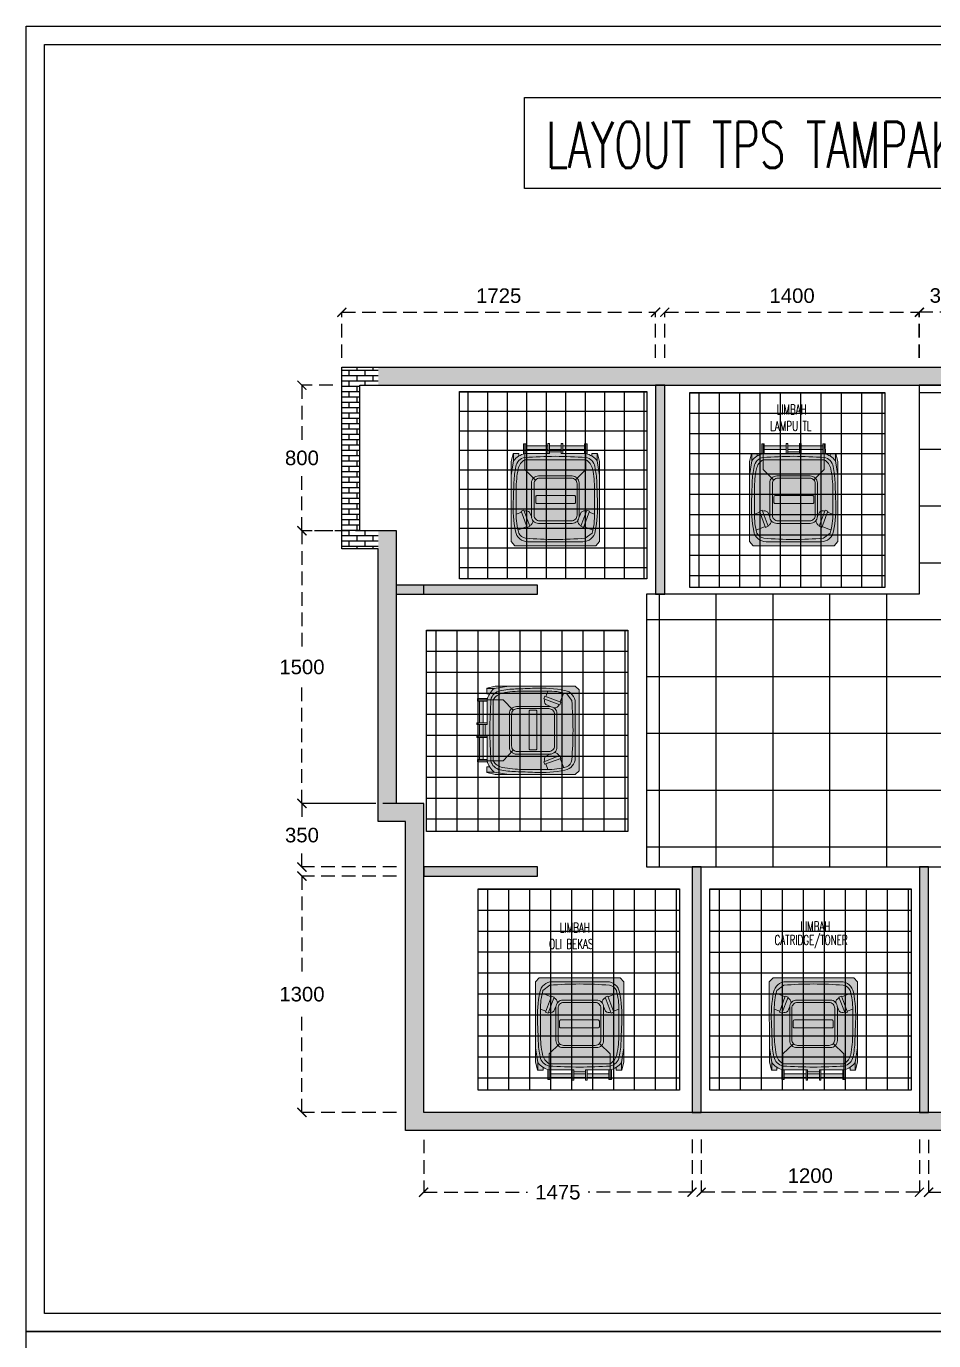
# Model space of a CAD drawing. Header units: inches. Extents: x -12025 to 97113, y -19657 to 37367.
# Drawn here: x 1262 to 6249, y 8274 to 15505 of the extents above; entities that cross this region are included whole.
import ezdxf
from ezdxf.enums import TextEntityAlignment as Align

# ---------------------------------------------------------------- set-up
doc = ezdxf.new("R2010")
doc.units = ezdxf.units.IN
doc.header["$MEASUREMENT"] = 0
doc.linetypes.add('( Hidden )', pattern=[0.375, 0.25, -0.125])
doc.layers.add('001_Dark_1 10', color=7, linetype='Continuous', lineweight=0)
doc.layers.add('Notes', color=50, linetype='( Hidden )', lineweight=60)
doc.layers.add('dwgmodels.com_hatch', color=250, linetype='Continuous')
doc.styles.add('dD-RS', font='romans.shx', dxfattribs={"width": 0.8})
doc.styles.get("Standard").update_dxf_attribs({"font": 'arial.ttf'})
doc.dimstyles.get("Standard").update_dxf_attribs({"dimtxt": 0.18, "dimasz": 0.18, "dimexe": 0.18, "dimexo": 0.0625, "dimgap": 0.09, "dimtad": 0, "dimtih": 1, "dimtoh": 1, "dimdec": 4, "dimzin": 0, "dimdsep": 46, "dimtxsty": 'Standard', "dimcen": 0.09, "dimadec": 0, "dimazin": 0, "dimtfac": 1, "dimtdec": 4, "dimtofl": 0, "dimtmove": 0, "dimatfit": 3, "dimfxl": 1, "dimtolj": 1, "dimtzin": 0, "dimarcsym": 0})
pattern_1 = [(0, (-18471.62, 15215.598), (0, 26.67), []), (90, (-18471.62, 15215.598), (-40, 26.67), [26.67, -26.67])]

# ---------------------------------------------------------------- blocks, each defined once
blk = doc.blocks.new('_ArchTick')
at = {"color": 0, "linetype": 'ByBlock', "const_width": 0.15}
blk.add_lwpolyline([(-0.5, -0.5), (0.5, 0.5)], dxfattribs=at)
blk = doc.blocks.new('*D25')
at = {"color": 0, "linetype": '( Hidden )', "lineweight": -2, "ltscale": 300, "transparency": 16777216}
for p, q in [((4971.1, 9380), (4971.1, 9090.7)), ((6171.1, 9380), (6171.1, 9090.7)), ((6171.1, 9090.7), (4971.1, 9090.7))]:
    blk.add_line(p, q, dxfattribs=at)
at = {"layer": 'Defpoints', "color": 0, "linetype": '( Hidden )', "ltscale": 300, "transparency": 16777216}
for p in [(4971.1, 9530), (6171.1, 9530), (4971.1, 9090.7)]:
    blk.add_point(p, dxfattribs=at)
at = {"color": 0, "linetype": '( Hidden )', "lineweight": -2, "ltscale": 300, "transparency": 16777216, "xscale": 50, "yscale": 50, "zscale": 50, "rotation": 180}
blk.add_blockref('_ArchTick', (4971.1, 9090.7), dxfattribs=at)
at = {"color": 0, "linetype": '( Hidden )', "lineweight": -2, "ltscale": 300, "transparency": 16777216, "xscale": 50, "yscale": 50, "zscale": 50}
blk.add_blockref('_ArchTick', (6171.1, 9090.7), dxfattribs=at)
at = {"color": 0, "linetype": '( Hidden )', "ltscale": 300, "transparency": 16777216, "insert": (5571.1, 9181.6), "char_height": 80, "attachment_point": 5}
blk.add_mtext('\\A1;1200', dxfattribs=at)
blk = doc.blocks.new('*D33')
at = {"color": 0, "linetype": '( Hidden )', "lineweight": -2, "ltscale": 300, "transparency": 16777216}
for p, q in [((2996.1, 13680), (2996.1, 13931.6)), ((2996.1, 13931.6), (4721.1, 13931.6)), ((4721.1, 13680), (4721.1, 13931.6))]:
    blk.add_line(p, q, dxfattribs=at)
at = {"layer": 'Defpoints', "color": 0, "linetype": '( Hidden )', "ltscale": 300, "transparency": 16777216}
for p in [(4721.1, 13931.6), (2996.1, 13530), (4721.1, 13530)]:
    blk.add_point(p, dxfattribs=at)
at = {"color": 0, "linetype": '( Hidden )', "lineweight": -2, "ltscale": 300, "transparency": 16777216, "xscale": 50, "yscale": 50, "zscale": 50, "rotation": 180}
blk.add_blockref('_ArchTick', (2996.1, 13931.6), dxfattribs=at)
at = {"color": 0, "linetype": '( Hidden )', "lineweight": -2, "ltscale": 300, "transparency": 16777216, "xscale": 50, "yscale": 50, "zscale": 50}
blk.add_blockref('_ArchTick', (4721.1, 13931.6), dxfattribs=at)
at = {"color": 0, "linetype": '( Hidden )', "ltscale": 300, "transparency": 16777216, "insert": (3858.6, 14022.4), "char_height": 80, "attachment_point": 5}
blk.add_mtext('\\A1;1725', dxfattribs=at)
blk = doc.blocks.new('*D26')
at = {"color": 0, "linetype": '( Hidden )', "lineweight": -2, "ltscale": 300, "transparency": 16777216}
for p, q in [((3446.2, 9379.9), (3446.2, 9090.6)), ((4921.1, 9380), (4921.1, 9090.7)), ((3446.2, 9090.6), (4017.7, 9090.6)), ((4921.1, 9090.7), (4349.6, 9090.6))]:
    blk.add_line(p, q, dxfattribs=at)
at = {"layer": 'Defpoints', "color": 0, "linetype": '( Hidden )', "ltscale": 300, "transparency": 16777216}
for p in [(3446.1, 9529.9), (4921.1, 9530), (3446.2, 9090.6)]:
    blk.add_point(p, dxfattribs=at)
at = {"color": 0, "linetype": '( Hidden )', "lineweight": -2, "ltscale": 300, "transparency": 16777216, "xscale": 50, "yscale": 50, "zscale": 50}
for p, rotation in [((3446.2, 9090.6), 180.0044776541027), ((4921.1, 9090.7), 0.004477654102776895)]:
    blk.add_blockref('_ArchTick', p, dxfattribs=dict(at, rotation=rotation))
at = {"color": 0, "linetype": '( Hidden )', "ltscale": 300, "transparency": 16777216, "insert": (4183.6, 9090.6), "char_height": 80, "attachment_point": 5}
blk.add_mtext('\\A1;1475', dxfattribs=at)
blk = doc.blocks.new('*D27')
at = {"color": 0, "linetype": '( Hidden )', "lineweight": -2, "ltscale": 300, "transparency": 16777216}
for p, q in [((3296.1, 10830), (2777, 10830)), ((2777, 10830), (2777, 10270.9)), ((2777, 9529.9), (2777, 10089.1)), ((3296.1, 9529.9), (2777, 9529.9))]:
    blk.add_line(p, q, dxfattribs=at)
at = {"layer": 'Defpoints', "color": 0, "linetype": '( Hidden )', "ltscale": 300, "transparency": 16777216}
for p in [(2777, 10830), (3446.1, 10830), (3446.1, 9529.9)]:
    blk.add_point(p, dxfattribs=at)
at = {"color": 0, "linetype": '( Hidden )', "lineweight": -2, "ltscale": 300, "transparency": 16777216, "xscale": 50, "yscale": 50, "zscale": 50}
for p, rotation in [((2777, 10830), 90), ((2777, 9529.9), 270)]:
    blk.add_blockref('_ArchTick', p, dxfattribs=dict(at, rotation=rotation))
at = {"color": 0, "linetype": '( Hidden )', "ltscale": 300, "transparency": 16777216, "insert": (2777, 10180), "char_height": 80, "attachment_point": 5}
blk.add_mtext('\\A1;1300', dxfattribs=at)
blk = doc.blocks.new('*D23')
at = {"color": 0, "linetype": '( Hidden )', "lineweight": -2, "ltscale": 300, "transparency": 16777216}
for p, q in [((6221.1, 9379.9), (6221.1, 9090.7)), ((7446.1, 9379.9), (7446.1, 9090.7)), ((6221.1, 9090.7), (7446.1, 9090.7))]:
    blk.add_line(p, q, dxfattribs=at)
at = {"layer": 'Defpoints', "color": 0, "linetype": '( Hidden )', "ltscale": 300, "transparency": 16777216}
for p in [(6221.1, 9529.9), (7446.1, 9529.9), (7446.1, 9090.7)]:
    blk.add_point(p, dxfattribs=at)
at = {"color": 0, "linetype": '( Hidden )', "lineweight": -2, "ltscale": 300, "transparency": 16777216, "xscale": 50, "yscale": 50, "zscale": 50, "rotation": 180}
blk.add_blockref('_ArchTick', (6221.1, 9090.7), dxfattribs=at)
at = {"color": 0, "linetype": '( Hidden )', "lineweight": -2, "ltscale": 300, "transparency": 16777216, "xscale": 50, "yscale": 50, "zscale": 50}
blk.add_blockref('_ArchTick', (7446.1, 9090.7), dxfattribs=at)
at = {"color": 0, "linetype": '( Hidden )', "ltscale": 300, "transparency": 16777216, "insert": (6833.6, 9181.6), "char_height": 80, "attachment_point": 5}
blk.add_mtext('\\A1;1225', dxfattribs=at)
blk = doc.blocks.new('*D28')
at = {"color": 0, "linetype": '( Hidden )', "lineweight": -2, "ltscale": 300, "transparency": 16777216}
for p, q in [((6170.4, 13680), (6170.4, 13932.4)), ((6470.4, 13932.4), (6170.4, 13932.4)), ((6470.4, 13680), (6470.4, 13932.4))]:
    blk.add_line(p, q, dxfattribs=at)
at = {"layer": 'Defpoints', "color": 0, "linetype": '( Hidden )', "ltscale": 300, "transparency": 16777216}
for p in [(6170.4, 13932.4), (6170.4, 13530), (6470.4, 13530)]:
    blk.add_point(p, dxfattribs=at)
at = {"color": 0, "linetype": '( Hidden )', "lineweight": -2, "ltscale": 300, "transparency": 16777216, "xscale": 50, "yscale": 50, "zscale": 50, "rotation": 180}
blk.add_blockref('_ArchTick', (6170.4, 13932.4), dxfattribs=at)
at = {"color": 0, "linetype": '( Hidden )', "lineweight": -2, "ltscale": 300, "transparency": 16777216, "xscale": 50, "yscale": 50, "zscale": 50}
blk.add_blockref('_ArchTick', (6470.4, 13932.4), dxfattribs=at)
at = {"color": 0, "linetype": '( Hidden )', "ltscale": 300, "transparency": 16777216, "insert": (6320.4, 14023.3), "char_height": 80, "attachment_point": 5}
blk.add_mtext('\\A1;300', dxfattribs=at)
blk = doc.blocks.new('*D30')
at = {"color": 0, "linetype": '( Hidden )', "lineweight": -2, "ltscale": 300, "transparency": 16777216}
for p, q in [((3296.1, 11230), (2777, 11230)), ((2777, 11230), (2777, 11145.9)), ((2777, 10880), (2777, 10964.2)), ((3296.1, 10880), (2777, 10880))]:
    blk.add_line(p, q, dxfattribs=at)
at = {"layer": 'Defpoints', "color": 0, "linetype": '( Hidden )', "ltscale": 300, "transparency": 16777216}
for p in [(2777, 11230), (3446.1, 11230), (3446.1, 10880)]:
    blk.add_point(p, dxfattribs=at)
at = {"color": 0, "linetype": '( Hidden )', "lineweight": -2, "ltscale": 300, "transparency": 16777216, "xscale": 50, "yscale": 50, "zscale": 50}
for p, rotation in [((2777, 11230), 90), ((2777, 10880), 270)]:
    blk.add_blockref('_ArchTick', p, dxfattribs=dict(at, rotation=rotation))
at = {"color": 0, "linetype": '( Hidden )', "ltscale": 300, "transparency": 16777216, "insert": (2777, 11055), "char_height": 80, "attachment_point": 5}
blk.add_mtext('\\A1;350', dxfattribs=at)
blk = doc.blocks.new('*D31')
at = {"color": 0, "linetype": '( Hidden )', "lineweight": -2, "ltscale": 300, "transparency": 16777216}
for p, q in [((4771.1, 13680), (4771.1, 13931.6)), ((4771.1, 13931.6), (6171.1, 13931.6)), ((6171.1, 13680), (6171.1, 13931.6))]:
    blk.add_line(p, q, dxfattribs=at)
at = {"layer": 'Defpoints', "color": 0, "linetype": '( Hidden )', "ltscale": 300, "transparency": 16777216}
for p in [(6171.1, 13931.6), (4771.1, 13530), (6171.1, 13530)]:
    blk.add_point(p, dxfattribs=at)
at = {"color": 0, "linetype": '( Hidden )', "lineweight": -2, "ltscale": 300, "transparency": 16777216, "xscale": 50, "yscale": 50, "zscale": 50, "rotation": 180}
blk.add_blockref('_ArchTick', (4771.1, 13931.6), dxfattribs=at)
at = {"color": 0, "linetype": '( Hidden )', "lineweight": -2, "ltscale": 300, "transparency": 16777216, "xscale": 50, "yscale": 50, "zscale": 50}
blk.add_blockref('_ArchTick', (6171.1, 13931.6), dxfattribs=at)
at = {"color": 0, "linetype": '( Hidden )', "ltscale": 300, "transparency": 16777216, "insert": (5471.1, 14022.4), "char_height": 80, "attachment_point": 5}
blk.add_mtext('\\A1;1400', dxfattribs=at)
blk = doc.blocks.new('*D34')
at = {"color": 0, "linetype": '( Hidden )', "lineweight": -2, "ltscale": 300, "transparency": 16777216}
for p, q in [((3146.1, 12730), (2777, 12730)), ((2777, 12730), (2777, 12070.9)), ((2777, 11230), (2777, 11889.2)), ((3146.1, 11230), (2777, 11230))]:
    blk.add_line(p, q, dxfattribs=at)
at = {"layer": 'Defpoints', "color": 0, "linetype": '( Hidden )', "ltscale": 300, "transparency": 16777216}
for p in [(2777, 12730), (3296.1, 12730), (3296.1, 11230)]:
    blk.add_point(p, dxfattribs=at)
at = {"color": 0, "linetype": '( Hidden )', "lineweight": -2, "ltscale": 300, "transparency": 16777216, "xscale": 50, "yscale": 50, "zscale": 50}
for p, rotation in [((2777, 12730), 90), ((2777, 11230), 270)]:
    blk.add_blockref('_ArchTick', p, dxfattribs=dict(at, rotation=rotation))
at = {"color": 0, "linetype": '( Hidden )', "ltscale": 300, "transparency": 16777216, "insert": (2777, 11980), "char_height": 80, "attachment_point": 5}
blk.add_mtext('\\A1;1500', dxfattribs=at)
blk = doc.blocks.new('*D35')
at = {"color": 0, "linetype": '( Hidden )', "lineweight": -2, "ltscale": 300, "transparency": 16777216}
for p, q in [((2946.1, 13530), (2777, 13530)), ((2777, 13530), (2777, 13220.9)), ((2777, 12730), (2777, 13039.2)), ((2946.1, 12730), (2777, 12730))]:
    blk.add_line(p, q, dxfattribs=at)
at = {"layer": 'Defpoints', "color": 0, "linetype": '( Hidden )', "ltscale": 300, "transparency": 16777216}
for p in [(2777, 13530), (3096.1, 13530), (3096.1, 12730)]:
    blk.add_point(p, dxfattribs=at)
at = {"color": 0, "linetype": '( Hidden )', "lineweight": -2, "ltscale": 300, "transparency": 16777216, "xscale": 50, "yscale": 50, "zscale": 50}
for p, rotation in [((2777, 13530), 90), ((2777, 12730), 270)]:
    blk.add_blockref('_ArchTick', p, dxfattribs=dict(at, rotation=rotation))
at = {"color": 0, "linetype": '( Hidden )', "ltscale": 300, "transparency": 16777216, "insert": (2777, 13130), "char_height": 80, "attachment_point": 5}
blk.add_mtext('\\A1;800', dxfattribs=at)

msp = doc.modelspace()

# ---------------------------------------------------------------- hatches: boundary and pattern name
h = msp.add_hatch()
h.set_pattern_fill('AR-BRSTD', color=256, scale=11)
h.paths.add_polyline_path([(3196.1, 13630), (2996.1, 13630), (2996.1, 12630), (3196.1, 12630), (3196.1, 12730), (3096.1, 12730), (3096.1, 13530), (3196.1, 13530)])
h = msp.add_hatch()
h.set_pattern_fill('AR-BRSTD', color=256, scale=10)
h.set_pattern_definition(pattern_1)
h.paths.add_polyline_path([(3196.1, 13630), (3196.1, 13530), (7970.4, 13530), (7970.4, 13530), (7970.4, 13630), (7964.2, 13630), (7826.1, 13630)])
h.paths.add_polyline_path([(3196.1, 12730), (3196.1, 11130), (3346.1, 11130), (3346.1, 9430), (7546.1, 9430), (7546.1, 12280), (7970.4, 12280), (7970.4, 12380), (7826.1, 12380), (7446.1, 12380), (7446.1, 9530), (3446.1, 9530), (3446.1, 11230), (3296.1, 11230), (3296.1, 12730)])
h = msp.add_hatch()
h.set_pattern_fill('AR-BRSTD', color=256, scale=10)
h.set_pattern_definition(pattern_1)
h.paths.add_polyline_path([(7947.1, 12380), (7947.1, 13530), (2996.1, 13530), (2996.1, 12730), (3296.1, 12730), (3296.1, 11230), (3446.1, 11230), (3446.1, 9530), (7446.1, 9530), (7446.1, 12380)])
h.paths.add_polyline_path([(7446.1, 12380), (7947.1, 12380), (7947.1, 13530), (2996.1, 13530), (2996.1, 12730), (3296.1, 12730), (3296.1, 11230), (3446.1, 11230), (3446.1, 9530), (7446.1, 9530)])
h = msp.add_hatch(color=256)
h.dxf.hatch_style = 1
h.paths.add_polyline_path([(4771.1, 13530), (4721.1, 13530), (4721.1, 12380), (4771.1, 12380)])
h.paths.add_polyline_path([(6221.1, 10880), (6171.1, 10880), (6171.1, 9530), (6221.1, 9530)])
h.paths.add_polyline_path([(4971.1, 10880), (4921.1, 10880), (4921.1, 9530), (4971.1, 9530)])
h.paths.add_polyline_path([(4071, 10880), (3446.1, 10880), (3446.1, 10830), (4071, 10830)])
h.paths.add_polyline_path([(3296.1, 12430), (3296.1, 12380), (4071, 12380), (4071, 12430)])
at = {"transparency": 33554687}
h = msp.add_hatch(dxfattribs=at)
h.set_pattern_fill('ANSI37', color=256, scale=2500, angle=45)
h.set_pattern_definition([(90, (-12758.55, 12553.18), (-312.5, 0), []), (180, (-12758.55, 12553.18), (-3e-14, -312.5), [])])
h.paths.add_polyline_path([(4721.1, 12380), (4721.1, 12380), (4671.1, 12380), (4671.1, 10880), (7446.1, 10880), (7446.1, 12380), (6470.4, 12380), (6470.4, 13530), (6170.4, 13530), (6170.4, 12380)])
at = {"true_color": 0x939598}
h = msp.add_hatch(dxfattribs=at)
h.set_pattern_fill('ANSI37', color=252, scale=858.665449, angle=45)
h.set_pattern_definition([(90, (-5002.61, 14996.98), (-107.3332, 0), []), (180, (-5002.61, 14996.98), (-6e-15, -107.3332), [])])
h.paths.add_polyline_path([(3642.2, 13495.3), (3642.2, 12464.9), (4672.6, 12464.9), (4672.6, 13495.3)])
h = msp.add_hatch(dxfattribs=at)
h.set_pattern_fill('ANSI37', color=252, scale=893.977172, angle=45)
h.set_pattern_definition([(90, (-4091.78, 15053.42), (-111.7471, 0), []), (180, (-4091.78, 15053.42), (-6e-15, -111.7471), [])])
h.paths.add_polyline_path([(4908.5, 13490), (4908.5, 12417.2), (5981.3, 12417.2), (5981.3, 13490)])
h = msp.add_hatch(dxfattribs=at)
h.set_pattern_fill('ANSI37', color=252, scale=922.470377, angle=45)
h.set_pattern_definition([(90, (-5825.14, 13796.07), (-115.3088, 0), []), (180, (-5825.14, 13796.07), (-7e-15, -115.3088), [])])
h.paths.add_polyline_path([(3462, 12182.8), (3462, 11075.9), (4569, 11075.9), (4569, 12182.8)])
h = msp.add_hatch(dxfattribs=at)
h.set_pattern_fill('ANSI37', color=252, scale=922.470377, angle=45)
h.set_pattern_definition([(90, (-5541.41, 12372.67), (-115.3088, 0), []), (180, (-5541.41, 12372.67), (-7e-15, -115.3088), [])])
h.paths.add_polyline_path([(3745.8, 10759.4), (3745.8, 9652.5), (4852.7, 9652.5), (4852.7, 10759.4)])
h = msp.add_hatch(dxfattribs=at)
h.set_pattern_fill('ANSI37', color=252, scale=922.470377, angle=45)
h.set_pattern_definition([(90, (-4267.64, 12372.49), (-115.3088, 0), []), (180, (-4267.64, 12372.49), (-7e-15, -115.3088), [])])
h.paths.add_polyline_path([(5019.5, 10759.2), (5019.5, 9652.3), (6126.5, 9652.3), (6126.5, 10759.2)])
at = {"layer": 'dwgmodels.com_hatch', "true_color": 0x136734}
h = msp.add_hatch(color=116, dxfattribs=at)
h.dxf.hatch_style = 1
h.paths.add_polyline_path([(3927.5, 13110.1), (3938.6, 13155.1), (3969, 13155.1), (3968.9, 13140.2, -0.065352), (3995.4, 13152.2), (3995.7, 13207), (4002.3, 13207), (4008.9, 13207), (4008.9, 13196), (4129.4, 13196), (4129.4, 13209.9), (4137.6, 13209.9), (4137.6, 13196), (4170, 13196), (4202.4, 13196), (4202.4, 13209.9), (4210.6, 13209.9), (4210.6, 13196), (4331, 13196), (4331, 13207), (4337.6, 13207), (4344.2, 13207), (4344.6, 13152.2, -0.065352), (4371, 13140.2), (4370.9, 13155.1), (4401.4, 13155.1), (4412.5, 13110.1), (4412.8, 12670.6), (4392.4, 12647.3), (4170, 12647.3), (3947.5, 12647.3), (3927.2, 12670.6)])
h.paths.add_polyline_path([(4331, 13154.1), (4331, 13176.4), (4210.6, 13176.4), (4210.6, 13154.1)], flags=16)
h.paths.add_polyline_path([(4202.4, 13164.2), (4202.4, 13176.4), (4170, 13176.4), (4137.6, 13176.4), (4137.6, 13164.2), (4170, 13164.2)], flags=16)
h.paths.add_polyline_path([(4129.4, 13154.1), (4129.4, 13176.4), (4008.9, 13176.4), (4008.9, 13154.1)], flags=16)
h = msp.add_hatch(color=116, dxfattribs=at)
h.dxf.hatch_style = 1
h.paths.add_polyline_path([(5237, 13110.1), (5248.2, 13155.1), (5278.6, 13155.1), (5278.5, 13140.2, -0.065352), (5304.9, 13152.2), (5305.3, 13207), (5311.9, 13207), (5318.5, 13207), (5318.5, 13196), (5439, 13196), (5439, 13209.9), (5447.2, 13209.9), (5447.2, 13196), (5479.6, 13196), (5511.9, 13196), (5511.9, 13209.9), (5520.1, 13209.9), (5520.1, 13196), (5640.6, 13196), (5640.6, 13207), (5647.2, 13207), (5653.8, 13207), (5654.2, 13152.2, -0.065352), (5680.6, 13140.2), (5680.5, 13155.1), (5710.9, 13155.1), (5722.1, 13110.1), (5722.4, 12670.6), (5702, 12647.3), (5479.6, 12647.3), (5257.1, 12647.3), (5236.7, 12670.6)])
h.paths.add_polyline_path([(5640.6, 13154.1), (5640.6, 13176.4), (5520.1, 13176.4), (5520.1, 13154.1)], flags=16)
h.paths.add_polyline_path([(5511.9, 13164.2), (5511.9, 13176.4), (5479.6, 13176.4), (5447.2, 13176.4), (5447.2, 13164.2), (5479.6, 13164.2)], flags=16)
h.paths.add_polyline_path([(5439, 13154.1), (5439, 13176.4), (5318.5, 13176.4), (5318.5, 13154.1)], flags=16)
h = msp.add_hatch(color=116, dxfattribs=at)
h.dxf.hatch_style = 1
h.paths.add_polyline_path([(3838.6, 11389.5), (3793.6, 11400.7), (3793.6, 11431.1), (3808.5, 11431, -0.065352), (3796.5, 11457.4), (3741.7, 11457.8), (3741.7, 11464.4), (3741.7, 11471), (3752.7, 11471), (3752.7, 11591.5), (3738.8, 11591.5), (3738.8, 11599.7), (3752.7, 11599.7), (3752.7, 11632), (3752.7, 11664.4), (3738.8, 11664.4), (3738.8, 11672.6), (3752.7, 11672.6), (3752.7, 11793.1), (3741.7, 11793.1), (3741.7, 11799.7), (3741.7, 11806.3), (3796.5, 11806.7, -0.065352), (3808.5, 11833.1), (3793.6, 11833), (3793.6, 11863.4), (3838.6, 11874.6), (4278.1, 11874.9), (4301.4, 11854.5), (4301.4, 11632), (4301.4, 11409.6), (4278.1, 11389.2)])
h.paths.add_polyline_path([(3794.6, 11793.1), (3772.3, 11793.1), (3772.3, 11672.6), (3794.6, 11672.6)], flags=16)
h.paths.add_polyline_path([(3784.5, 11664.4), (3772.3, 11664.4), (3772.3, 11632), (3772.3, 11599.7), (3784.5, 11599.7), (3784.5, 11632)], flags=16)
h.paths.add_polyline_path([(3794.6, 11591.5), (3772.3, 11591.5), (3772.3, 11471), (3794.6, 11471)], flags=16)
h = msp.add_hatch(color=116, dxfattribs=at)
h.dxf.hatch_style = 1
h.paths.add_polyline_path([(4546.1, 9807.9), (4535, 9763), (4504.5, 9763), (4504.6, 9777.9, -0.065352), (4478.2, 9765.9), (4477.8, 9711.1), (4471.2, 9711.1), (4464.6, 9711.1), (4464.6, 9722.1), (4344.2, 9722.1), (4344.2, 9708.2), (4336, 9708.2), (4336, 9722.1), (4303.6, 9722.1), (4271.2, 9722.1), (4271.2, 9708.2), (4263, 9708.2), (4263, 9722.1), (4142.5, 9722.1), (4142.5, 9711.1), (4135.9, 9711.1), (4129.3, 9711.1), (4129, 9765.9, -0.065352), (4102.5, 9777.9), (4102.6, 9763), (4072.2, 9763), (4061.1, 9807.9), (4060.8, 10247.4), (4081.1, 10270.7), (4303.6, 10270.7), (4526, 10270.7), (4546.4, 10247.4)])
h.paths.add_polyline_path([(4142.5, 9764), (4142.5, 9741.7), (4263, 9741.7), (4263, 9764)], flags=16)
h.paths.add_polyline_path([(4271.2, 9753.9), (4271.2, 9741.7), (4303.6, 9741.7), (4336, 9741.7), (4336, 9753.9), (4303.6, 9753.9)], flags=16)
h.paths.add_polyline_path([(4344.2, 9764), (4344.2, 9741.7), (4464.6, 9741.7), (4464.6, 9764)], flags=16)
h = msp.add_hatch(color=116, dxfattribs=at)
h.dxf.hatch_style = 1
h.paths.add_polyline_path([(5831.2, 9807.9), (5820.1, 9763), (5789.7, 9763), (5789.8, 9777.9, -0.065352), (5763.3, 9765.9), (5763, 9711.1), (5756.4, 9711.1), (5749.8, 9711.1), (5749.8, 9722.1), (5629.3, 9722.1), (5629.3, 9708.2), (5621.1, 9708.2), (5621.1, 9722.1), (5588.7, 9722.1), (5556.3, 9722.1), (5556.3, 9708.2), (5548.1, 9708.2), (5548.1, 9722.1), (5427.7, 9722.1), (5427.7, 9711.1), (5421.1, 9711.1), (5414.5, 9711.1), (5414.1, 9765.9, -0.065352), (5387.7, 9777.9), (5387.8, 9763), (5357.3, 9763), (5346.2, 9807.9), (5345.9, 10247.4), (5366.3, 10270.7), (5588.7, 10270.7), (5811.2, 10270.7), (5831.5, 10247.4)])
h.paths.add_polyline_path([(5427.7, 9764), (5427.7, 9741.7), (5548.1, 9741.7), (5548.1, 9764)], flags=16)
h.paths.add_polyline_path([(5556.3, 9753.9), (5556.3, 9741.7), (5588.7, 9741.7), (5621.1, 9741.7), (5621.1, 9753.9), (5588.7, 9753.9)], flags=16)
h.paths.add_polyline_path([(5629.3, 9764), (5629.3, 9741.7), (5749.8, 9741.7), (5749.8, 9764)], flags=16)

# ---------------------------------------------------------------- linework, layer by layer
for points in [[(10760.9, 8324), (1262, 8324), (1262, 15504.8), (10760.9, 15504.8)], [(10660.9, 8424), (1362, 8424), (1362, 15404.8), (10660.9, 15404.8)], [(10760.9, 1143.2), (1262, 1143.2), (1262, 8324), (10760.9, 8324)]]:
    msp.add_lwpolyline(points, close=True)
for points in [[(3196.1, 12630), (2996.1, 12630), (2996.1, 13630), (3196.1, 13630)], [(3196.1, 13630), (7826.1, 13630)], [(3196.1, 12730), (3096.1, 12730), (3096.1, 13530), (3196.1, 13530)], [(3196.1, 13530), (7826.1, 13530)], [(4721.1, 12380), (4671.1, 12380), (4671.1, 10880), (7446.1, 10880), (7446.1, 12380), (6470.4, 12380), (6470.4, 13530), (6170.4, 13530), (6170.4, 12380), (4721.1, 12380)], [(4721.1, 13530), (4721.1, 12380), (4771.1, 12380), (4771.1, 13530), (4721.1, 13530)], [(7971.1, 12380), (7446.1, 12380), (7446.1, 9530), (3446.1, 9530), (3446.1, 11230), (3296.1, 11230), (3296.1, 12730), (3196.1, 12730)], [(7971.1, 12280), (7546.1, 12280), (7546.1, 9430), (3346.1, 9430), (3346.1, 11130), (3196.1, 11130), (3196.1, 12630)], [(3296.1, 12380), (4071, 12380), (4071, 12430), (3446.1, 12430), (3296.1, 12430)], [(3446.1, 12380), (3446.1, 12430)], [(3446.1, 10830), (4071, 10830), (4071, 10880), (3446.1, 10880), (3446.1, 10880), (3446.1, 10830)], [(4971.1, 9530), (4971.1, 10880), (4921.1, 10880), (4921.1, 9530), (4921.1, 9530), (4971.1, 9530)], [(6221.1, 9530), (6221.1, 10880), (6171.1, 10880), (6171.1, 9530), (6171.1, 9530), (6221.1, 9530)]]:
    msp.add_lwpolyline(points)
at = {"color": 252, "true_color": 0x939598}
for points in [[(3642.2, 13495.3), (4672.6, 13495.3), (4672.6, 12464.9), (3642.2, 12464.9), (3642.2, 13495.3), (3642.2, 13495.3)], [(4908.5, 13490), (5981.3, 13490), (5981.3, 12417.2), (4908.5, 12417.2), (4908.5, 13490), (4908.5, 13490)], [(3462, 12182.8), (4569, 12182.8), (4569, 11075.9), (3462, 11075.9), (3462, 12182.8), (3462, 12182.8)], [(3745.8, 10759.4), (4852.7, 10759.4), (4852.7, 9652.5), (3745.8, 9652.5), (3745.8, 10759.4), (3745.8, 10759.4)], [(5019.5, 10759.2), (6126.5, 10759.2), (6126.5, 9652.3), (5019.5, 9652.3), (5019.5, 10759.2), (5019.5, 10759.2)]]:
    msp.add_lwpolyline(points, dxfattribs=at)
at = {"layer": '001_Dark_1 10'}
for points in [[(3995.4, 13152.2), (3995.7, 13207), (4002.3, 13207), (4008.9, 13207), (4008.9, 13154.1)], [(4008.9, 13196), (4129.4, 13196)], [(4008.9, 13176.4), (4129.4, 13176.4)], [(4137.6, 13196), (4170, 13196), (4202.4, 13196)], [(4137.6, 13176.4), (4170, 13176.4), (4202.4, 13176.4)], [(4137.6, 13164.2), (4170, 13164.2), (4202.4, 13164.2)], [(4331, 13196), (4210.6, 13196)], [(4331, 13176.4), (4210.6, 13176.4)], [(4344.6, 13152.2), (4344.2, 13207), (4337.6, 13207), (4331, 13207), (4331, 13154.1)], [(5304.9, 13152.2), (5305.3, 13207), (5311.9, 13207), (5318.5, 13207), (5318.5, 13154.1)], [(5318.5, 13196), (5439, 13196)], [(5318.5, 13176.4), (5439, 13176.4)], [(5447.2, 13196), (5479.6, 13196), (5511.9, 13196)], [(5447.2, 13176.4), (5479.6, 13176.4), (5511.9, 13176.4)], [(5447.2, 13164.2), (5479.6, 13164.2), (5511.9, 13164.2)], [(5640.6, 13196), (5520.1, 13196)], [(5640.6, 13176.4), (5520.1, 13176.4)], [(5654.2, 13152.2), (5653.8, 13207), (5647.2, 13207), (5640.6, 13207), (5640.6, 13154.1)], [(4371, 13140.2), (4370.9, 13155.1), (4401.4, 13155.1), (4412.5, 13110.1), (4412.8, 12670.6), (4392.4, 12647.3), (4170, 12647.3), (3947.5, 12647.3), (3927.2, 12670.6), (3927.5, 13110.1), (3938.6, 13155.1), (3969, 13155.1), (3968.9, 13140.2)], [(3927.4, 13033.6), (3940.2, 13114.4), (3940.2, 13155.1)], [(4412.5, 13033.6), (4399.8, 13114.4), (4399.8, 13155.1)], [(5680.6, 13140.2), (5680.5, 13155.1), (5710.9, 13155.1), (5722.1, 13110.1), (5722.4, 12670.6), (5702, 12647.3), (5479.6, 12647.3), (5257.1, 12647.3), (5236.7, 12670.6), (5237, 13110.1), (5248.2, 13155.1), (5278.6, 13155.1), (5278.5, 13140.2)], [(5237, 13033.6), (5249.8, 13114.4), (5249.8, 13155.1)], [(5722.1, 13033.6), (5709.3, 13114.4), (5709.3, 13155.1)], [(3954.5, 12820.5), (3984.8, 12831.8)], [(3982.3, 12837.1), (3996.4, 12842.3), (4030.3, 12754.1), (4015.2, 12748.3), (3982.8, 12837.3)], [(4357.6, 12837.1), (4343.5, 12842.3), (4309.7, 12754.1), (4324.8, 12748.3), (4357.1, 12837.3)], [(4385.4, 12820.5), (4355.1, 12831.8)], [(5264.1, 12820.5), (5294.4, 12831.8)], [(5291.9, 12837.1), (5306, 12842.3), (5339.9, 12754.1), (5324.8, 12748.3), (5292.4, 12837.3)], [(5667.2, 12837.1), (5653.1, 12842.3), (5619.2, 12754.1), (5634.3, 12748.3), (5666.7, 12837.3)], [(5695, 12820.5), (5664.7, 12831.8)], [(3964.3, 12733), (4013.8, 12752.2)], [(4375.7, 12733), (4326.2, 12752.2)], [(5273.8, 12733), (5323.4, 12752.2)], [(5685.3, 12733), (5635.7, 12752.2)], [(3808.5, 11833.1), (3793.6, 11833), (3793.6, 11863.4), (3838.6, 11874.6), (4278.1, 11874.9), (4301.4, 11854.5), (4301.4, 11632), (4301.4, 11409.6), (4278.1, 11389.2), (3838.6, 11389.5), (3793.6, 11400.7), (3793.6, 11431.1), (3808.5, 11431)], [(3915.1, 11874.6), (3834.3, 11861.8), (3793.6, 11861.8)], [(3796.5, 11806.7), (3741.7, 11806.3), (3741.7, 11799.7), (3741.7, 11793.1), (3794.6, 11793.1)], [(3752.7, 11793.1), (3752.7, 11672.6)], [(3772.3, 11793.1), (3772.3, 11672.6)], [(4111.5, 11819.7), (4106.4, 11805.6), (4194.6, 11771.7), (4200.4, 11786.8), (4111.4, 11819.2)], [(4128.2, 11847.5), (4116.9, 11817.2)], [(4215.7, 11837.8), (4196.5, 11788.2)], [(3752.7, 11599.7), (3752.7, 11632), (3752.7, 11664.4)], [(3772.3, 11599.7), (3772.3, 11632), (3772.3, 11664.4)], [(3784.5, 11599.7), (3784.5, 11632), (3784.5, 11664.4)], [(3752.7, 11471), (3752.7, 11591.5)], [(3772.3, 11471), (3772.3, 11591.5)], [(3796.5, 11457.4), (3741.7, 11457.8), (3741.7, 11464.4), (3741.7, 11471), (3794.6, 11471)], [(4111.5, 11444.4), (4106.4, 11458.5), (4194.6, 11492.4), (4200.4, 11477.3), (4111.4, 11444.9)], [(4128.2, 11416.6), (4116.9, 11446.9)], [(4215.7, 11426.3), (4196.5, 11475.9)], [(3915.1, 11389.5), (3834.3, 11402.3), (3793.6, 11402.3)], [(4102.5, 9777.9), (4102.6, 9763), (4072.2, 9763), (4061.1, 9807.9), (4060.8, 10247.4), (4081.1, 10270.7), (4303.6, 10270.7), (4526, 10270.7), (4546.4, 10247.4), (4546.1, 9807.9), (4535, 9763), (4504.5, 9763), (4504.6, 9777.9)], [(5387.7, 9777.9), (5387.8, 9763), (5357.3, 9763), (5346.2, 9807.9), (5345.9, 10247.4), (5366.3, 10270.7), (5588.7, 10270.7), (5811.2, 10270.7), (5831.5, 10247.4), (5831.2, 9807.9), (5820.1, 9763), (5789.7, 9763), (5789.8, 9777.9)], [(4097.9, 10185.1), (4147.4, 10165.9)], [(4115.9, 10080.9), (4130, 10075.8), (4163.9, 10164), (4148.8, 10169.8), (4116.4, 10080.7)], [(4491.2, 10080.9), (4477.1, 10075.8), (4443.3, 10164), (4458.4, 10169.8), (4490.7, 10080.7)], [(4509.3, 10185.1), (4459.8, 10165.9)], [(5383, 10185.1), (5432.5, 10165.9)], [(5401.1, 10080.9), (5415.2, 10075.8), (5449, 10164), (5433.9, 10169.8), (5401.6, 10080.7)], [(5776.4, 10080.9), (5762.3, 10075.8), (5728.4, 10164), (5743.5, 10169.8), (5775.9, 10080.7)], [(5794.4, 10185.1), (5744.9, 10165.9)], [(4088.1, 10097.6), (4118.4, 10086.2)], [(4519, 10097.6), (4488.7, 10086.2)], [(5373.3, 10097.6), (5403.6, 10086.2)], [(5804.2, 10097.6), (5773.9, 10086.2)], [(4061, 9884.4), (4073.8, 9803.7), (4073.8, 9763)], [(4546.1, 9884.4), (4533.4, 9803.7), (4533.4, 9763)], [(5346.2, 9884.4), (5358.9, 9803.7), (5358.9, 9763)], [(5831.3, 9884.4), (5818.5, 9803.7), (5818.5, 9763)], [(4129, 9765.9), (4129.3, 9711.1), (4135.9, 9711.1), (4142.5, 9711.1), (4142.5, 9764)], [(4478.2, 9765.9), (4477.8, 9711.1), (4471.2, 9711.1), (4464.6, 9711.1), (4464.6, 9764)], [(5414.1, 9765.9), (5414.5, 9711.1), (5421.1, 9711.1), (5427.7, 9711.1), (5427.7, 9764)], [(5763.3, 9765.9), (5763, 9711.1), (5756.4, 9711.1), (5749.8, 9711.1), (5749.8, 9764)], [(4142.5, 9741.7), (4263, 9741.7)], [(4142.5, 9722.1), (4263, 9722.1)], [(4336, 9753.9), (4303.6, 9753.9), (4271.2, 9753.9)], [(4336, 9741.7), (4303.6, 9741.7), (4271.2, 9741.7)], [(4336, 9722.1), (4303.6, 9722.1), (4271.2, 9722.1)], [(4464.6, 9741.7), (4344.2, 9741.7)], [(4464.6, 9722.1), (4344.2, 9722.1)], [(5427.7, 9741.7), (5548.1, 9741.7)], [(5427.7, 9722.1), (5548.1, 9722.1)], [(5621.1, 9753.9), (5588.7, 9753.9), (5556.3, 9753.9)], [(5621.1, 9741.7), (5588.7, 9741.7), (5556.3, 9741.7)], [(5621.1, 9722.1), (5588.7, 9722.1), (5556.3, 9722.1)], [(5749.8, 9741.7), (5629.3, 9741.7)], [(5749.8, 9722.1), (5629.3, 9722.1)]]:
    msp.add_lwpolyline(points, dxfattribs=at)
for points in [[(4059.7, 13010.2), (4002.3, 13066.4), (4002.3, 13207), (4002.3, 13133.4, -0.002183), (4170, 13139.4, -0.002183), (4337.6, 13133.4), (4337.6, 13207), (4337.6, 13066.4), (4280.2, 13010.2)], [(5369.3, 13010.2), (5311.9, 13066.4), (5311.9, 13207), (5311.9, 13133.4, -0.002183), (5479.6, 13139.4, -0.002183), (5647.2, 13133.4), (5647.2, 13207), (5647.2, 13066.4), (5589.8, 13010.2)], [(4337.6, 13133.4, -0.297961), (4387.6, 13082.7, -0.042051), (4397.5, 12997, 0.003698), (4401.5, 12891.3, -0.060574), (4389.1, 12726.8, -0.367426), (4321.2, 12669.1), (4170, 12669.1), (4018.8, 12669.1, -0.367426), (3950.8, 12726.8, -0.060574), (3938.4, 12891.3, 0.003698), (3942.5, 12997, -0.042051), (3952.4, 13082.7, -0.297961), (4002.3, 13133.4)], [(4129.4, 13154.1), (4008.9, 13154.1), (4002.3, 13154.1, 0.169802), (3940.2, 13114.4)], [(4210.6, 13154.1), (4331, 13154.1), (4337.6, 13154.1, -0.169802), (4399.8, 13114.4)], [(5647.2, 13133.4, -0.297961), (5697.1, 13082.7, -0.042051), (5707, 12997, 0.003698), (5711.1, 12891.3, -0.060574), (5698.7, 12726.8, -0.367426), (5630.8, 12669.1), (5479.6, 12669.1), (5328.3, 12669.1, -0.367426), (5260.4, 12726.8, -0.060574), (5248, 12891.3, 0.003698), (5252.1, 12997, -0.042051), (5262, 13082.7, -0.297961), (5311.9, 13133.4)], [(5439, 13154.1), (5318.5, 13154.1), (5311.9, 13154.1, 0.169802), (5249.8, 13114.4)], [(5520.1, 13154.1), (5640.6, 13154.1), (5647.2, 13154.1, -0.169802), (5709.3, 13114.4)], [(3998.5, 12836.9, -0.269888), (4028.2, 12831.8), (4039.8, 12805.1)], [(4341.5, 12836.9, 0.269888), (4311.8, 12831.8), (4300.2, 12805.1)], [(5308.1, 12836.9, -0.269888), (5337.8, 12831.8), (5349.3, 12805.1)], [(5651, 12836.9, 0.269888), (5621.3, 12831.8), (5609.8, 12805.1)], [(4028.8, 12758), (4029.2, 12758.1, 0.32068), (4047.3, 12785.7)], [(4311.2, 12758), (4310.7, 12758.1, -0.32068), (4292.7, 12785.7)], [(5338.4, 12758), (5338.8, 12758.1, 0.32068), (5356.9, 12785.7)], [(5620.7, 12758), (5620.3, 12758.1, -0.32068), (5602.2, 12785.7)], [(3794.6, 11672.6), (3794.6, 11793.1), (3794.6, 11799.7, -0.169802), (3834.3, 11861.8)], [(3815.3, 11799.7, -0.297961), (3866, 11849.6, -0.042051), (3951.7, 11859.5, 0.003698), (4057.4, 11863.6, -0.060574), (4221.9, 11851.2, -0.367426), (4279.6, 11783.3), (4279.6, 11632), (4279.6, 11480.8, -0.367426), (4221.9, 11412.9, -0.060574), (4057.4, 11400.5, 0.003698), (3951.7, 11404.6, -0.042051), (3866, 11414.5, -0.297961), (3815.3, 11464.4)], [(3938.5, 11521.8), (3882.3, 11464.4), (3741.7, 11464.4), (3815.3, 11464.4, -0.002183), (3809.3, 11632, -0.002183), (3815.3, 11799.7), (3741.7, 11799.7), (3882.3, 11799.7), (3938.5, 11742.3)], [(4111.7, 11803.5, 0.269888), (4116.9, 11773.8), (4143.6, 11762.3)], [(4190.7, 11773.2), (4190.6, 11772.8, -0.32068), (4163, 11754.7)], [(3794.6, 11591.5), (3794.6, 11471), (3794.6, 11464.4, 0.169802), (3834.3, 11402.3)], [(4111.7, 11460.6, -0.269888), (4116.9, 11490.3), (4143.6, 11501.8)], [(4190.7, 11490.9), (4190.6, 11491.3, 0.32068), (4163, 11509.4)], [(4135.9, 9784.7, -0.297961), (4086, 9835.3, -0.042051), (4076.1, 9921.1, 0.003698), (4072, 10026.8, -0.060574), (4084.4, 10191.2, -0.367426), (4152.4, 10248.9), (4303.6, 10248.9), (4454.8, 10248.9, -0.367426), (4522.7, 10191.2, -0.060574), (4535.1, 10026.8, 0.003698), (4531.1, 9921.1, -0.042051), (4521.2, 9835.3, -0.297961), (4471.2, 9784.7)], [(5421.1, 9784.7, -0.297961), (5371.1, 9835.3, -0.042051), (5361.2, 9921.1, 0.003698), (5357.2, 10026.8, -0.060574), (5369.6, 10191.2, -0.367426), (5437.5, 10248.9), (5588.7, 10248.9), (5739.9, 10248.9, -0.367426), (5807.8, 10191.2, -0.060574), (5820.3, 10026.8, 0.003698), (5816.2, 9921.1, -0.042051), (5806.3, 9835.3, -0.297961), (5756.4, 9784.7)], [(4162.4, 10160.1), (4162.8, 10159.9, -0.32068), (4180.9, 10132.4)], [(4444.8, 10160.1), (4444.3, 10159.9, 0.32068), (4426.3, 10132.4)], [(5447.5, 10160.1), (5448, 10159.9, -0.32068), (5466, 10132.4)], [(5729.9, 10160.1), (5729.5, 10159.9, 0.32068), (5711.4, 10132.4)], [(4132.1, 10081.1, 0.269888), (4161.8, 10086.3), (4173.4, 10112.9)], [(4475.1, 10081.1, -0.269888), (4445.4, 10086.3), (4433.8, 10112.9)], [(5417.2, 10081.1, 0.269888), (5446.9, 10086.3), (5458.5, 10112.9)], [(5760.2, 10081.1, -0.269888), (5730.5, 10086.3), (5718.9, 10112.9)], [(4413.8, 9907.9), (4471.2, 9851.7), (4471.2, 9711.1), (4471.2, 9784.7, -0.002183), (4303.6, 9778.6, -0.002183), (4135.9, 9784.7), (4135.9, 9711.1), (4135.9, 9851.7), (4193.3, 9907.9)], [(5699, 9907.9), (5756.4, 9851.7), (5756.4, 9711.1), (5756.4, 9784.7, -0.002183), (5588.7, 9778.6, -0.002183), (5421.1, 9784.7), (5421.1, 9711.1), (5421.1, 9851.7), (5478.5, 9907.9)], [(4263, 9764), (4142.5, 9764), (4135.9, 9764, -0.169802), (4073.8, 9803.7)], [(4344.2, 9764), (4464.6, 9764), (4471.2, 9764, 0.169802), (4533.4, 9803.7)], [(5548.1, 9764), (5427.7, 9764), (5421.1, 9764, -0.169802), (5358.9, 9803.7)], [(5629.3, 9764), (5749.8, 9764), (5756.4, 9764, 0.169802), (5818.5, 9803.7)]]:
    msp.add_lwpolyline(points, format="xyb", dxfattribs=at)
for points in [[(4129.4, 13209.9), (4137.6, 13209.9), (4137.6, 13154.1), (4129.4, 13154.1)], [(4210.6, 13209.9), (4202.4, 13209.9), (4202.4, 13154.1), (4210.6, 13154.1)], [(5439, 13209.9), (5447.2, 13209.9), (5447.2, 13154.1), (5439, 13154.1)], [(5520.1, 13209.9), (5511.9, 13209.9), (5511.9, 13154.1), (5520.1, 13154.1)], [(3738.8, 11672.6), (3738.8, 11664.4), (3794.6, 11664.4), (3794.6, 11672.6)], [(3738.8, 11591.5), (3738.8, 11599.7), (3794.6, 11599.7), (3794.6, 11591.5)], [(4263, 9708.2), (4271.2, 9708.2), (4271.2, 9764), (4263, 9764)], [(4344.2, 9708.2), (4336, 9708.2), (4336, 9764), (4344.2, 9764)], [(5548.1, 9708.2), (5556.3, 9708.2), (5556.3, 9764), (5548.1, 9764)], [(5629.3, 9708.2), (5621.1, 9708.2), (5621.1, 9764), (5629.3, 9764)]]:
    msp.add_lwpolyline(points, close=True, dxfattribs=at)
for points in [[(4170, 13120.1), (4002.3, 13120.1, 0.218041), (3965.6, 13069.6, 0.049803), (3954.5, 12958.6), (3954.5, 12824.5, 0.075378), (3968.4, 12717, 0.243539), (4006.6, 12688.8, 0.021943), (4170, 12681.7, 0.021943), (4333.4, 12688.8), (4371.5, 12717, 0.075378), (4385.4, 12824.5), (4385.4, 12958.6, 0.049803), (4374.3, 13069.6, 0.218041), (4337.6, 13120.1)], [(5479.6, 13120.1), (5311.9, 13120.1, 0.218041), (5275.2, 13069.6, 0.049803), (5264.1, 12958.6), (5264.1, 12824.5, 0.075378), (5278, 12717, 0.243539), (5316.2, 12688.8, 0.021943), (5479.6, 12681.7, 0.021943), (5642.9, 12688.8), (5681.1, 12717, 0.075378), (5695, 12824.5), (5695, 12958.6, 0.049803), (5683.9, 13069.6, 0.218041), (5647.2, 13120.1)], [(4261.5, 13031.6), (4077.5, 13031.6, 0.414214), (4038.6, 12992.7), (4038.6, 12808.9, 0.414214), (4077.5, 12770), (4261.5, 12770, 0.414214), (4300.4, 12808.9), (4300.4, 12992.7, 0.414214)], [(4258.1, 13019.5), (4084, 13019.5, 0.414214), (4053.2, 12988.6), (4053.2, 12814.6, 0.414214), (4084, 12783.7), (4258.1, 12783.7, 0.414214), (4289, 12814.6), (4289, 12988.6, 0.414214)], [(5571, 13031.6), (5387.1, 13031.6, 0.414214), (5348.2, 12992.7), (5348.2, 12808.9, 0.414214), (5387.1, 12770), (5571, 12770, 0.414214), (5609.9, 12808.9), (5609.9, 12992.7, 0.414214)], [(5567.7, 13019.5), (5393.6, 13019.5, 0.414214), (5362.7, 12988.6), (5362.7, 12814.6, 0.414214), (5393.6, 12783.7), (5567.7, 12783.7, 0.414214), (5598.6, 12814.6), (5598.6, 12988.6, 0.414214)], [(4275.1, 12922.9), (4068, 12922.9, 0.414214), (4061.9, 12916.7), (4061.9, 12885.9, 0.414214), (4068, 12879.8), (4275.1, 12879.8, 0.414214), (4281.3, 12885.9), (4281.3, 12916.7, 0.414214)], [(5584.7, 12922.9), (5377.6, 12922.9, 0.414214), (5371.4, 12916.7), (5371.4, 12885.9, 0.414214), (5377.6, 12879.8), (5584.7, 12879.8, 0.414214), (5590.9, 12885.9), (5590.9, 12916.7, 0.414214)], [(3828.6, 11632), (3828.6, 11464.4, 0.218041), (3879.1, 11427.7, 0.049803), (3990.1, 11416.6), (4124.2, 11416.6, 0.075378), (4231.7, 11430.5, 0.243539), (4259.9, 11468.7, 0.021943), (4267, 11632, 0.021943), (4259.9, 11795.4), (4231.7, 11833.6, 0.075378), (4124.2, 11847.5), (3990.1, 11847.5, 0.049803), (3879.1, 11836.4, 0.218041), (3828.6, 11799.7)], [(3917.1, 11723.5), (3917.1, 11539.6, 0.414214), (3956, 11500.7), (4139.8, 11500.7, 0.414214), (4178.7, 11539.6), (4178.7, 11723.5, 0.414214), (4139.8, 11762.4), (3956, 11762.4, 0.414214)], [(3929.2, 11720.2), (3929.2, 11546.1, 0.414214), (3960.1, 11515.2), (4134.1, 11515.2, 0.414214), (4165, 11546.1), (4165, 11720.2, 0.414214), (4134.1, 11751.1), (3960.1, 11751.1, 0.414214)], [(4025.8, 11737.2), (4025.8, 11530.1, 0.414214), (4032, 11523.9), (4062.8, 11523.9, 0.414214), (4068.9, 11530.1), (4068.9, 11737.2, 0.414214), (4062.8, 11743.4), (4032, 11743.4, 0.414214)], [(4303.6, 9798), (4471.2, 9798, 0.218041), (4507.9, 9848.5, 0.049803), (4519, 9959.5), (4519, 10093.6, 0.075378), (4505.1, 10201.1, 0.243539), (4467, 10229.3, 0.021943), (4303.6, 10236.4, 0.021943), (4140.2, 10229.3), (4102, 10201.1, 0.075378), (4088.1, 10093.6), (4088.1, 9959.5, 0.049803), (4099.2, 9848.5, 0.218041), (4135.9, 9798)], [(5588.7, 9798), (5756.4, 9798, 0.218041), (5793.1, 9848.5, 0.049803), (5804.2, 9959.5), (5804.2, 10093.6, 0.075378), (5790.2, 10201.1, 0.243539), (5752.1, 10229.3, 0.021943), (5588.7, 10236.4, 0.021943), (5425.3, 10229.3), (5387.2, 10201.1, 0.075378), (5373.3, 10093.6), (5373.3, 9959.5, 0.049803), (5384.4, 9848.5, 0.218041), (5421.1, 9798)], [(4212.1, 9886.5), (4396, 9886.5, 0.414214), (4434.9, 9925.4), (4434.9, 10109.2, 0.414214), (4396, 10148.1), (4212.1, 10148.1, 0.414214), (4173.2, 10109.2), (4173.2, 9925.4, 0.414214)], [(4215.4, 9898.6), (4389.5, 9898.6, 0.414214), (4420.4, 9929.5), (4420.4, 10103.5, 0.414214), (4389.5, 10134.4), (4215.4, 10134.4, 0.414214), (4184.5, 10103.5), (4184.5, 9929.5, 0.414214)], [(5497.2, 9886.5), (5681.2, 9886.5, 0.414214), (5720.1, 9925.4), (5720.1, 10109.2, 0.414214), (5681.2, 10148.1), (5497.2, 10148.1, 0.414214), (5458.3, 10109.2), (5458.3, 9925.4, 0.414214)], [(5500.5, 9898.6), (5674.7, 9898.6, 0.414214), (5705.5, 9929.5), (5705.5, 10103.5, 0.414214), (5674.7, 10134.4), (5500.5, 10134.4, 0.414214), (5469.7, 10103.5), (5469.7, 9929.5, 0.414214)], [(4198.4, 9995.2), (4405.5, 9995.2, 0.414214), (4411.7, 10001.4), (4411.7, 10032.1, 0.414214), (4405.5, 10038.3), (4198.4, 10038.3, 0.414214), (4192.2, 10032.1), (4192.2, 10001.4, 0.414214)], [(5483.6, 9995.2), (5690.7, 9995.2, 0.414214), (5696.8, 10001.4), (5696.8, 10032.1, 0.414214), (5690.7, 10038.3), (5483.6, 10038.3, 0.414214), (5477.4, 10032.1), (5477.4, 10001.4, 0.414214)]]:
    msp.add_lwpolyline(points, format="xyb", close=True, dxfattribs=at)
at = {"layer": 'Defpoints'}
msp.add_lwpolyline([(3999.7, 15113.4), (7798.1, 15113.4), (7798.1, 14611.8), (3999.7, 14611.8)], close=True, dxfattribs=at)

# ---------------------------------------------------------------- texts
at = {"style": 'dD-RS', "width": 0.65}
msp.add_text('LAYOUT TPS TAMPAK ATAS', height=253.757, dxfattribs=at).set_placement((4119, 14852.5, 0), align=Align.MIDDLE_LEFT)
at = {"layer": 'Notes', "color": 4, "style": 'dD-RS', "width": 0.65}
for s, height, p in [('LIMBAH', 53.98, (5386.2, 13396.7)), ('LAMPU TL', 53.98, (5350.8, 13305.7)), ('LIMBAH', 53.98, (4194.2, 10546.4)), ('LIMBAH', 53.98, (5516.1, 10553.8)), ('CATRIDGE/TONER', 53.975, (5374.7, 10478.7)), ('OLI BEKAS', 53.98, (4135.6, 10456.7))]:
    msp.add_text(s, height=height, dxfattribs=at).set_placement(p, align=Align.MIDDLE_LEFT)

# ---------------------------------------------------------------- dimensions: what is measured, and where the dimension line sits
at = {"color": 1, "linetype": '( Hidden )', "ltscale": 300}
for base, p1, p2, override, picture, middle in [((4721.1, 13931.6), (2996.1, 13530), (4721.1, 13530), {"dimtxt": 80, "dimasz": 50, "dimexe": 0, "dimexo": 150, "dimgap": 50, "dimtad": 1, "dimdec": 0, "dimblk1": 'ArchTick', "dimblk2": 'ArchTick', "dimsah": 1, "dimdle": 0}, '*D33', (3858.6, 14022.4)), ((6171.1, 13931.6), (4771.1, 13530), (6171.1, 13530), {"dimtxt": 80, "dimasz": 50, "dimexe": 0, "dimexo": 150, "dimgap": 50, "dimtad": 1, "dimdec": 0, "dimblk1": 'ArchTick', "dimblk2": 'ArchTick', "dimsah": 1}, '*D31', (5471.1, 14022.4)), ((6170.4, 13932.4), (6470.4, 13530), (6170.4, 13530), {"dimtxt": 80, "dimasz": 50, "dimexe": 0, "dimexo": 150, "dimgap": 50, "dimtad": 1, "dimdec": 0, "dimblk1": 'ArchTick', "dimblk2": 'ArchTick', "dimsah": 1}, '*D28', (6320.4, 14023.3)), ((4971.1, 9090.7), (6171.1, 9530), (4971.1, 9530), {"dimtxt": 80, "dimasz": 50, "dimexe": 0, "dimexo": 150, "dimgap": 50, "dimtad": 1, "dimdec": 0, "dimblk1": 'ArchTick', "dimblk2": 'ArchTick', "dimsah": 1}, '*D25', (5571.1, 9181.6)), ((7446.1, 9090.7), (6221.1, 9529.9), (7446.1, 9529.9), {"dimtxt": 80, "dimasz": 50, "dimexe": 0, "dimexo": 150, "dimgap": 50, "dimtad": 1, "dimdec": 0, "dimblk1": 'ArchTick', "dimblk2": 'ArchTick', "dimsah": 1}, '*D23', (6833.6, 9181.6))]:
    dim = msp.add_linear_dim(base=base, p1=p1, p2=p2, dimstyle='Standard', override=override, dxfattribs=at)
    dim.commit()
    dim.dimension.update_dxf_attribs({"geometry": picture, "text_midpoint": middle})
for base, p1, p2, picture, middle in [((2777, 13530), (3096.1, 12730), (3096.1, 13530), '*D35', (2777, 13130)), ((2777, 12730), (3296.1, 11230), (3296.1, 12730), '*D34', (2777, 11980)), ((2777, 11230), (3446.1, 10880), (3446.1, 11230), '*D30', (2777, 11055)), ((2777, 10830), (3446.1, 9529.9), (3446.1, 10830), '*D27', (2777, 10180))]:
    dim = msp.add_linear_dim(base=base, p1=p1, p2=p2, angle=90, dimstyle='Standard', override={"dimtxt": 80, "dimasz": 50, "dimexe": 0, "dimexo": 150, "dimgap": 50, "dimtad": 1, "dimdec": 0, "dimblk1": 'ArchTick', "dimblk2": 'ArchTick', "dimsah": 1}, dxfattribs=at)
    dim.commit()
    dim.dimension.update_dxf_attribs({"geometry": picture, "text_midpoint": middle})
dim = msp.add_aligned_dim(p1=(4921.1, 9530), p2=(3446.1, 9529.9), distance=439.4, dimstyle='Standard', override={"dimtxt": 80, "dimasz": 50, "dimexe": 0, "dimexo": 150, "dimgap": 50, "dimtad": 1, "dimdec": 0, "dimblk1": 'ArchTick', "dimblk2": 'ArchTick', "dimsah": 1}, dxfattribs=at)
dim.commit()
dim.dimension.update_dxf_attribs({"geometry": '*D26', "text_midpoint": (4183.6, 9090.6)})

doc.saveas('drawing.dxf')
